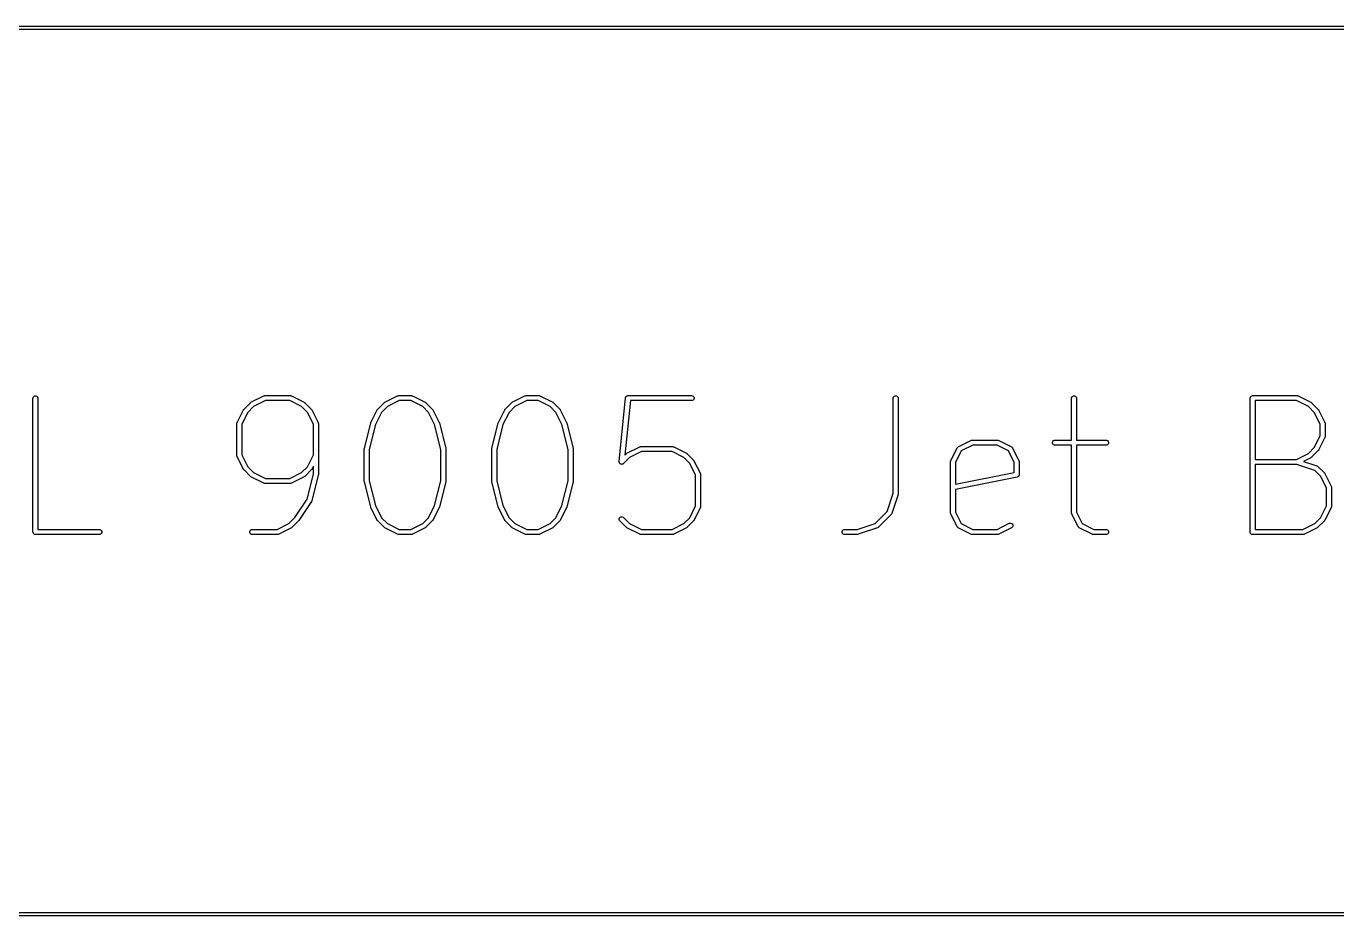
# Model space of a CAD drawing. Header units: inches. Extents: x 0.4 to 11.3, y -7.9 to -0.4.
# Drawn here: x 4.339 to 5.881, y -6.338 to -5.291 of the extents above; entities that cross this region are included whole.
import ezdxf

# ---------------------------------------------------------------- set-up
doc = ezdxf.new("R2010")
doc.units = ezdxf.units.IN
doc.header["$MEASUREMENT"] = 0
doc.layers.add('User.Drawings', color=9, linetype='CONTINUOUS', true_color=0xc2c2c2)

msp = doc.modelspace()

# ---------------------------------------------------------------- linework, layer by layer
at = {"layer": 'User.Drawings', "linetype": 'CONTINUOUS'}
for p, q in [((2.9516, -5.2906), (10.8511, -5.2906)), ((10.8774, -5.2945), (2.9516, -5.2945)), ((4.3466, -5.7285), (4.3467, -5.7279)), ((4.3466, -5.8859), (4.3466, -5.7285)), ((4.3467, -5.7279), (4.3471, -5.7268)), ((4.3471, -5.7268), (4.348, -5.726)), ((4.348, -5.726), (4.349, -5.7256)), ((4.349, -5.7256), (4.3502, -5.7256)), ((4.3502, -5.7256), (4.3512, -5.726)), ((4.3512, -5.726), (4.352, -5.7268)), ((4.352, -5.7268), (4.3525, -5.7279)), ((4.3525, -5.7279), (4.3525, -5.7285)), ((4.3525, -5.7285), (4.3525, -5.883)), ((4.595, -5.7414), (4.6025, -5.7339)), ((4.6025, -5.7339), (4.6027, -5.7337)), ((4.6027, -5.7337), (4.6027, -5.7336)), ((4.6027, -5.7336), (4.6028, -5.7336)), ((4.6028, -5.7336), (4.6029, -5.7335)), ((4.6029, -5.7335), (4.603, -5.7335)), ((4.603, -5.7335), (4.6032, -5.7333)), ((4.6032, -5.7333), (4.6182, -5.7258)), ((4.6203, -5.7314), (4.6063, -5.7384)), ((4.6182, -5.7258), (4.6188, -5.7256)), ((4.6188, -5.7256), (4.6189, -5.7256)), ((4.6189, -5.7256), (4.619, -5.7256)), ((4.619, -5.7256), (4.6196, -5.7255)), ((4.6196, -5.7255), (4.6496, -5.7255)), ((4.6489, -5.7314), (4.6203, -5.7314)), ((4.6628, -5.7384), (4.6489, -5.7314)), ((4.6496, -5.7255), (4.6501, -5.7256)), ((4.6501, -5.7256), (4.6502, -5.7256)), ((4.6502, -5.7256), (4.6503, -5.7256)), ((4.6503, -5.7256), (4.6509, -5.7258)), ((4.6509, -5.7258), (4.6659, -5.7333)), ((4.6659, -5.7333), (4.6661, -5.7335)), ((4.6661, -5.7335), (4.6662, -5.7335)), ((4.6662, -5.7335), (4.6663, -5.7336)), ((4.6663, -5.7336), (4.6664, -5.7336)), ((4.6664, -5.7336), (4.6664, -5.7337)), ((4.6664, -5.7337), (4.6666, -5.7339)), ((4.6666, -5.7339), (4.6741, -5.7414)), ((4.7525, -5.7414), (4.76, -5.7339)), ((4.76, -5.7339), (4.7602, -5.7337)), ((4.7602, -5.7337), (4.7602, -5.7336)), ((4.7602, -5.7336), (4.7603, -5.7336)), ((4.7603, -5.7336), (4.7604, -5.7335)), ((4.7604, -5.7335), (4.7605, -5.7335)), ((4.7605, -5.7335), (4.7607, -5.7333)), ((4.7607, -5.7333), (4.7757, -5.7258)), ((4.7777, -5.7314), (4.7638, -5.7384)), ((4.7757, -5.7258), (4.7763, -5.7256)), ((4.7763, -5.7256), (4.7764, -5.7256)), ((4.7764, -5.7256), (4.7765, -5.7256)), ((4.7765, -5.7256), (4.777, -5.7255)), ((4.777, -5.7255), (4.792, -5.7255)), ((4.7913, -5.7314), (4.7777, -5.7314)), ((4.8053, -5.7384), (4.7913, -5.7314)), ((4.792, -5.7255), (4.7926, -5.7256)), ((4.7926, -5.7256), (4.7927, -5.7256)), ((4.7927, -5.7256), (4.7928, -5.7256)), ((4.7928, -5.7256), (4.7934, -5.7258)), ((4.7934, -5.7258), (4.8084, -5.7333)), ((4.8084, -5.7333), (4.8086, -5.7335)), ((4.8086, -5.7335), (4.8087, -5.7335)), ((4.8087, -5.7335), (4.8088, -5.7336)), ((4.8088, -5.7336), (4.8088, -5.7336)), ((4.8088, -5.7336), (4.8089, -5.7337)), ((4.8089, -5.7337), (4.8091, -5.7339)), ((4.8091, -5.7339), (4.8166, -5.7414)), ((4.9024, -5.7414), (4.9099, -5.7339)), ((4.9099, -5.7339), (4.9102, -5.7337)), ((4.9102, -5.7337), (4.9102, -5.7336)), ((4.9102, -5.7336), (4.9103, -5.7336)), ((4.9103, -5.7336), (4.9104, -5.7335)), ((4.9104, -5.7335), (4.9105, -5.7335)), ((4.9105, -5.7335), (4.9107, -5.7333)), ((4.9107, -5.7333), (4.9257, -5.7258)), ((4.9277, -5.7314), (4.9138, -5.7384)), ((4.9257, -5.7258), (4.9262, -5.7256)), ((4.9262, -5.7256), (4.9263, -5.7256)), ((4.9263, -5.7256), (4.9264, -5.7256)), ((4.9264, -5.7256), (4.927, -5.7255)), ((4.927, -5.7255), (4.942, -5.7255)), ((4.9413, -5.7314), (4.9277, -5.7314)), ((4.9553, -5.7384), (4.9413, -5.7314)), ((4.942, -5.7255), (4.9426, -5.7256)), ((4.9426, -5.7256), (4.9427, -5.7256)), ((4.9427, -5.7256), (4.9428, -5.7256)), ((4.9428, -5.7256), (4.9433, -5.7258)), ((4.9433, -5.7258), (4.9583, -5.7333)), ((4.9583, -5.7333), (4.9586, -5.7335)), ((4.9586, -5.7335), (4.9587, -5.7335)), ((4.9587, -5.7335), (4.9587, -5.7336)), ((4.9587, -5.7336), (4.9588, -5.7336)), ((4.9588, -5.7336), (4.9589, -5.7337)), ((4.9589, -5.7337), (4.9591, -5.7339)), ((4.9591, -5.7339), (4.9666, -5.7414)), ((5.0366, -5.8031), (5.0441, -5.7282)), ((5.0497, -5.7314), (5.0433, -5.7955)), ((5.0441, -5.7278), (5.0442, -5.7276)), ((5.0441, -5.7279), (5.0441, -5.7278)), ((5.0441, -5.7282), (5.0441, -5.7279)), ((5.0441, -5.7279), (5.0441, -5.7279)), ((5.0442, -5.7276), (5.0444, -5.7272)), ((5.0444, -5.7272), (5.0445, -5.7268)), ((5.0445, -5.7268), (5.0447, -5.7267)), ((5.0447, -5.7266), (5.0451, -5.7263)), ((5.0447, -5.7267), (5.0447, -5.7266)), ((5.0451, -5.7263), (5.0454, -5.726)), ((5.0454, -5.726), (5.0455, -5.7259)), ((5.0455, -5.7259), (5.0456, -5.7258)), ((5.0456, -5.7258), (5.046, -5.7257)), ((5.046, -5.7257), (5.0464, -5.7256)), ((5.0464, -5.7256), (5.0466, -5.7255)), ((5.0466, -5.7255), (5.0467, -5.7255)), ((5.0467, -5.7255), (5.0468, -5.7255)), ((5.0468, -5.7255), (5.047, -5.7255)), ((5.047, -5.7255), (5.122, -5.7255)), ((5.122, -5.7314), (5.0497, -5.7314)), ((5.122, -5.7255), (5.1226, -5.7256)), ((5.1226, -5.7313), (5.122, -5.7314)), ((5.1226, -5.7256), (5.1236, -5.726)), ((5.1236, -5.7309), (5.1226, -5.7313)), ((5.1236, -5.726), (5.1245, -5.7268)), ((5.1245, -5.7301), (5.1236, -5.7309)), ((5.1245, -5.7268), (5.1249, -5.7279)), ((5.1249, -5.729), (5.1245, -5.7301)), ((5.1249, -5.7279), (5.1249, -5.729)), ((5.359, -5.7285), (5.3591, -5.7279)), ((5.359, -5.8405), (5.359, -5.7285)), ((5.3591, -5.7279), (5.3595, -5.7268)), ((5.3595, -5.7268), (5.3603, -5.726)), ((5.3603, -5.726), (5.3614, -5.7256)), ((5.3614, -5.7256), (5.3625, -5.7256)), ((5.3625, -5.7256), (5.3636, -5.726)), ((5.3636, -5.726), (5.3644, -5.7268)), ((5.3644, -5.7268), (5.3649, -5.7279)), ((5.3649, -5.7279), (5.3649, -5.7285)), ((5.3649, -5.7285), (5.3649, -5.8409)), ((5.569, -5.7279), (5.5695, -5.7268)), ((5.569, -5.7285), (5.569, -5.7279)), ((5.569, -5.778), (5.569, -5.7285)), ((5.5695, -5.7268), (5.5703, -5.726)), ((5.5703, -5.726), (5.5714, -5.7256)), ((5.5714, -5.7256), (5.5725, -5.7256)), ((5.5725, -5.7256), (5.5736, -5.726)), ((5.5736, -5.726), (5.5744, -5.7268)), ((5.5744, -5.7268), (5.5748, -5.7279)), ((5.5748, -5.7279), (5.5749, -5.7285)), ((5.5749, -5.7285), (5.5749, -5.778)), ((5.779, -5.7279), (5.7795, -5.7268)), ((5.779, -5.7285), (5.779, -5.7279)), ((5.779, -5.8859), (5.779, -5.7285)), ((5.7795, -5.7268), (5.7803, -5.726)), ((5.7803, -5.726), (5.7813, -5.7256)), ((5.7813, -5.7256), (5.7819, -5.7255)), ((5.7819, -5.7255), (5.8344, -5.7255)), ((5.8337, -5.7314), (5.7849, -5.7314)), ((5.7849, -5.7314), (5.7849, -5.8005)), ((5.8477, -5.7384), (5.8337, -5.7314)), ((5.8344, -5.7255), (5.835, -5.7256)), ((5.835, -5.7256), (5.8351, -5.7256)), ((5.8351, -5.7256), (5.8352, -5.7256)), ((5.8352, -5.7256), (5.8357, -5.7258)), ((5.8357, -5.7258), (5.8507, -5.7333)), ((5.8507, -5.7333), (5.851, -5.7335)), ((5.851, -5.7335), (5.851, -5.7335)), ((5.851, -5.7335), (5.8511, -5.7336)), ((5.8511, -5.7336), (5.8512, -5.7336)), ((5.8512, -5.7336), (5.8513, -5.7337)), ((5.8513, -5.7337), (5.8515, -5.7339)), ((5.8515, -5.7339), (5.859, -5.7414)), ((4.5869, -5.7571), (4.5944, -5.7421)), ((4.5995, -5.7452), (4.5925, -5.7591)), ((4.5944, -5.7421), (4.5946, -5.7419)), ((4.5946, -5.7418), (4.5947, -5.7417)), ((4.5946, -5.7419), (4.5946, -5.7418)), ((4.5947, -5.7417), (4.5947, -5.7416)), ((4.5947, -5.7416), (4.5948, -5.7416)), ((4.5948, -5.7416), (4.595, -5.7414)), ((4.6063, -5.7384), (4.5995, -5.7452)), ((4.6696, -5.7452), (4.6628, -5.7384)), ((4.6766, -5.7591), (4.6696, -5.7452)), ((4.6741, -5.7414), (4.6743, -5.7416)), ((4.6743, -5.7416), (4.6744, -5.7416)), ((4.6744, -5.7416), (4.6744, -5.7417)), ((4.6744, -5.7417), (4.6745, -5.7418)), ((4.6745, -5.7418), (4.6745, -5.7419)), ((4.6745, -5.7419), (4.6747, -5.7421)), ((4.6747, -5.7421), (4.6822, -5.7571)), ((4.7444, -5.7571), (4.7519, -5.7421)), ((4.757, -5.7452), (4.7498, -5.7595)), ((4.7519, -5.7421), (4.7521, -5.7419)), ((4.7521, -5.7418), (4.7522, -5.7417)), ((4.7521, -5.7419), (4.7521, -5.7418)), ((4.7522, -5.7417), (4.7522, -5.7416)), ((4.7522, -5.7416), (4.7523, -5.7416)), ((4.7523, -5.7416), (4.7525, -5.7414)), ((4.7638, -5.7384), (4.757, -5.7452)), ((4.8121, -5.7452), (4.8053, -5.7384)), ((4.8192, -5.7595), (4.8121, -5.7452)), ((4.8166, -5.7414), (4.8168, -5.7416)), ((4.8168, -5.7416), (4.8169, -5.7416)), ((4.8169, -5.7416), (4.8169, -5.7417)), ((4.8169, -5.7417), (4.817, -5.7418)), ((4.817, -5.7418), (4.817, -5.7419)), ((4.817, -5.7419), (4.8172, -5.7421)), ((4.8172, -5.7421), (4.8247, -5.7571)), ((4.8944, -5.7571), (4.9019, -5.7421)), ((4.9069, -5.7452), (4.8998, -5.7595)), ((4.9019, -5.7421), (4.902, -5.7419)), ((4.902, -5.7419), (4.9021, -5.7418)), ((4.9021, -5.7417), (4.9022, -5.7416)), ((4.9021, -5.7418), (4.9021, -5.7417)), ((4.9022, -5.7416), (4.9024, -5.7414)), ((4.9022, -5.7416), (4.9022, -5.7416)), ((4.9138, -5.7384), (4.9069, -5.7452)), ((4.9621, -5.7452), (4.9553, -5.7384)), ((4.9692, -5.7595), (4.9621, -5.7452)), ((4.9666, -5.7414), (4.9668, -5.7416)), ((4.9668, -5.7416), (4.9668, -5.7416)), ((4.9668, -5.7416), (4.9669, -5.7417)), ((4.9669, -5.7417), (4.967, -5.7418)), ((4.967, -5.7418), (4.967, -5.7419)), ((4.967, -5.7419), (4.9672, -5.7421)), ((4.9672, -5.7421), (4.9747, -5.7571)), ((5.8545, -5.7452), (5.8477, -5.7384)), ((5.8614, -5.7591), (5.8545, -5.7452)), ((5.859, -5.7414), (5.8592, -5.7416)), ((5.8592, -5.7416), (5.8592, -5.7416)), ((5.8592, -5.7416), (5.8593, -5.7417)), ((5.8593, -5.7417), (5.8594, -5.7418)), ((5.8594, -5.7418), (5.8594, -5.7419)), ((5.8594, -5.7419), (5.8595, -5.7421)), ((5.8595, -5.7421), (5.867, -5.7571)), ((4.5866, -5.7584), (4.5867, -5.7579)), ((4.5866, -5.7959), (4.5866, -5.7584)), ((4.5867, -5.7577), (4.5869, -5.7571)), ((4.5867, -5.7578), (4.5867, -5.7577)), ((4.5867, -5.7579), (4.5867, -5.7578)), ((4.5925, -5.7591), (4.5925, -5.7952)), ((4.6766, -5.7952), (4.6766, -5.7591)), ((4.6822, -5.7571), (4.6824, -5.7577)), ((4.6824, -5.7577), (4.6824, -5.7578)), ((4.6824, -5.7578), (4.6824, -5.7579)), ((4.6824, -5.7579), (4.6825, -5.7584)), ((4.6825, -5.7584), (4.6825, -5.8184)), ((4.7367, -5.7877), (4.7442, -5.7577)), ((4.7498, -5.7595), (4.7425, -5.7888)), ((4.7442, -5.7577), (4.7443, -5.7574)), ((4.7442, -5.7577), (4.7442, -5.7577)), ((4.7442, -5.7577), (4.7442, -5.7577)), ((4.7443, -5.7574), (4.7444, -5.7572)), ((4.7444, -5.7572), (4.7444, -5.7571)), ((4.7444, -5.7572), (4.7444, -5.7572)), ((4.8266, -5.7888), (4.8192, -5.7595)), ((4.8247, -5.7571), (4.8247, -5.7572)), ((4.8247, -5.7572), (4.8247, -5.7572)), ((4.8247, -5.7572), (4.8248, -5.7574)), ((4.8248, -5.7574), (4.8249, -5.7577)), ((4.8249, -5.7577), (4.8249, -5.7577)), ((4.8249, -5.7577), (4.8249, -5.7577)), ((4.8249, -5.7577), (4.8324, -5.7877)), ((4.8867, -5.7877), (4.8942, -5.7577)), ((4.8998, -5.7595), (4.8925, -5.7888)), ((4.8942, -5.7577), (4.8943, -5.7574)), ((4.8942, -5.7577), (4.8942, -5.7577)), ((4.8942, -5.7577), (4.8942, -5.7577)), ((4.8943, -5.7574), (4.8944, -5.7572)), ((4.8944, -5.7572), (4.8944, -5.7571)), ((4.8944, -5.7572), (4.8944, -5.7572)), ((4.9766, -5.7888), (4.9692, -5.7595)), ((4.9747, -5.7571), (4.9747, -5.7572)), ((4.9747, -5.7572), (4.9747, -5.7572)), ((4.9747, -5.7572), (4.9748, -5.7574)), ((4.9748, -5.7574), (4.9749, -5.7577)), ((4.9749, -5.7577), (4.9749, -5.7577)), ((4.9749, -5.7577), (4.9749, -5.7577)), ((4.9749, -5.7577), (4.9824, -5.7877)), ((5.8614, -5.7727), (5.8614, -5.7591)), ((5.867, -5.7571), (5.8673, -5.7577)), ((5.8673, -5.7577), (5.8673, -5.7578)), ((5.8673, -5.7578), (5.8673, -5.7579)), ((5.8673, -5.7579), (5.8674, -5.7584)), ((5.8674, -5.7584), (5.8674, -5.7734)), ((5.4356, -5.7858), (5.4506, -5.7783)), ((5.4527, -5.7839), (5.4392, -5.7906)), ((5.4506, -5.7783), (5.4512, -5.7781)), ((5.4512, -5.7781), (5.4513, -5.7781)), ((5.4513, -5.7781), (5.4514, -5.778)), ((5.4514, -5.778), (5.452, -5.778)), ((5.452, -5.778), (5.482, -5.778)), ((5.4813, -5.7839), (5.4527, -5.7839)), ((5.4947, -5.7906), (5.4813, -5.7839)), ((5.482, -5.778), (5.4825, -5.778)), ((5.4825, -5.778), (5.4826, -5.7781)), ((5.4826, -5.7781), (5.4827, -5.7781)), ((5.4827, -5.7781), (5.4833, -5.7783)), ((5.4833, -5.7783), (5.4983, -5.7858)), ((5.5465, -5.7804), (5.547, -5.7793)), ((5.5465, -5.7815), (5.5465, -5.7804)), ((5.547, -5.7826), (5.5465, -5.7815)), ((5.547, -5.7793), (5.5478, -5.7785)), ((5.5478, -5.7834), (5.547, -5.7826)), ((5.5478, -5.7785), (5.5489, -5.778)), ((5.5489, -5.7838), (5.5478, -5.7834)), ((5.5489, -5.778), (5.5494, -5.778)), ((5.5494, -5.7839), (5.5489, -5.7838)), ((5.5494, -5.778), (5.569, -5.778)), ((5.569, -5.7839), (5.5494, -5.7839)), ((5.569, -5.8634), (5.569, -5.7839)), ((5.5749, -5.778), (5.6094, -5.778)), ((5.6094, -5.7839), (5.5749, -5.7839)), ((5.5749, -5.7839), (5.5749, -5.8627)), ((5.6094, -5.778), (5.61, -5.778)), ((5.61, -5.7838), (5.6094, -5.7839)), ((5.61, -5.778), (5.6111, -5.7785)), ((5.6111, -5.7834), (5.61, -5.7838)), ((5.6111, -5.7785), (5.6119, -5.7793)), ((5.6119, -5.7826), (5.6111, -5.7834)), ((5.6119, -5.7793), (5.6123, -5.7804)), ((5.6123, -5.7815), (5.6119, -5.7826)), ((5.6123, -5.7804), (5.6123, -5.7815)), ((5.8545, -5.7867), (5.8614, -5.7727)), ((5.867, -5.7748), (5.8595, -5.7898)), ((5.8673, -5.7742), (5.867, -5.7748)), ((5.8674, -5.7734), (5.8673, -5.774)), ((5.8673, -5.774), (5.8673, -5.7741)), ((5.8673, -5.7741), (5.8673, -5.7742)), ((4.5867, -5.7965), (4.5866, -5.7959)), ((4.5867, -5.7966), (4.5867, -5.7965)), ((4.5867, -5.7967), (4.5867, -5.7966)), ((4.5869, -5.7973), (4.5867, -5.7967)), ((4.5944, -5.8123), (4.5869, -5.7973)), ((4.5925, -5.7952), (4.5995, -5.8092)), ((4.6696, -5.8092), (4.6766, -5.7952)), ((4.7366, -5.7879), (4.7367, -5.7878)), ((4.7366, -5.7881), (4.7366, -5.7879)), ((4.7366, -5.7883), (4.7366, -5.7881)), ((4.7366, -5.7884), (4.7366, -5.7883)), ((4.7366, -5.7883), (4.7366, -5.7883)), ((4.7366, -5.8259), (4.7366, -5.7884)), ((4.7367, -5.7878), (4.7367, -5.7877)), ((4.7425, -5.7888), (4.7425, -5.8256)), ((4.8266, -5.8256), (4.8266, -5.7888)), ((4.8324, -5.7877), (4.8324, -5.7878)), ((4.8324, -5.7878), (4.8324, -5.7879)), ((4.8324, -5.7879), (4.8324, -5.7881)), ((4.8324, -5.7881), (4.8325, -5.7883)), ((4.8325, -5.7883), (4.8325, -5.7883)), ((4.8325, -5.7883), (4.8325, -5.7884)), ((4.8325, -5.7884), (4.8325, -5.8259)), ((4.8866, -5.7878), (4.8867, -5.7877)), ((4.8866, -5.7879), (4.8866, -5.7878)), ((4.8866, -5.7881), (4.8866, -5.7879)), ((4.8866, -5.7883), (4.8866, -5.7881)), ((4.8866, -5.7884), (4.8866, -5.7883)), ((4.8866, -5.7883), (4.8866, -5.7883)), ((4.8866, -5.8259), (4.8866, -5.7884)), ((4.8925, -5.7888), (4.8925, -5.8256)), ((4.9766, -5.8256), (4.9766, -5.7888)), ((4.9824, -5.7877), (4.9824, -5.7878)), ((4.9824, -5.7878), (4.9824, -5.7879)), ((4.9824, -5.7879), (4.9824, -5.7881)), ((4.9824, -5.7881), (4.9825, -5.7883)), ((4.9825, -5.7883), (4.9825, -5.7883)), ((4.9825, -5.7883), (4.9825, -5.7884)), ((4.9825, -5.7884), (4.9825, -5.8259)), ((5.0488, -5.7984), (5.0416, -5.8055)), ((5.0433, -5.7955), (5.0449, -5.7939)), ((5.0449, -5.7939), (5.0451, -5.7937)), ((5.0451, -5.7937), (5.0452, -5.7936)), ((5.0452, -5.7936), (5.0453, -5.7936)), ((5.0453, -5.7936), (5.0454, -5.7935)), ((5.0454, -5.7935), (5.0457, -5.7933)), ((5.0454, -5.7935), (5.0454, -5.7935)), ((5.0457, -5.7933), (5.0607, -5.7858)), ((5.0627, -5.7914), (5.0488, -5.7984)), ((5.0607, -5.7858), (5.0612, -5.7856)), ((5.0612, -5.7856), (5.0613, -5.7856)), ((5.0613, -5.7856), (5.0614, -5.7855)), ((5.0614, -5.7855), (5.062, -5.7855)), ((5.062, -5.7855), (5.0995, -5.7855)), ((5.0988, -5.7914), (5.0627, -5.7914)), ((5.1127, -5.7984), (5.0988, -5.7914)), ((5.0995, -5.7855), (5.1001, -5.7855)), ((5.1001, -5.7855), (5.1002, -5.7856)), ((5.1002, -5.7856), (5.1003, -5.7856)), ((5.1003, -5.7856), (5.1008, -5.7858)), ((5.1008, -5.7858), (5.1158, -5.7933)), ((5.1196, -5.8052), (5.1127, -5.7984)), ((5.1158, -5.7933), (5.1161, -5.7935)), ((5.1161, -5.7935), (5.1161, -5.7935)), ((5.1161, -5.7935), (5.1162, -5.7936)), ((5.1162, -5.7936), (5.1163, -5.7936)), ((5.1163, -5.7936), (5.1164, -5.7937)), ((5.1164, -5.7937), (5.1166, -5.7939)), ((5.1166, -5.7939), (5.1241, -5.8014)), ((5.4268, -5.8021), (5.4343, -5.7871)), ((5.4392, -5.7906), (5.4324, -5.8041)), ((5.4343, -5.7871), (5.4344, -5.787)), ((5.4344, -5.7869), (5.4346, -5.7866)), ((5.4344, -5.787), (5.4344, -5.7869)), ((5.4344, -5.787), (5.4344, -5.787)), ((5.4346, -5.7866), (5.4349, -5.7864)), ((5.4349, -5.7864), (5.4351, -5.7861)), ((5.4351, -5.7861), (5.4354, -5.7859)), ((5.4354, -5.7859), (5.4355, -5.7859)), ((5.4355, -5.7859), (5.4356, -5.7858)), ((5.4355, -5.7859), (5.4355, -5.7859)), ((5.5015, -5.8041), (5.4947, -5.7906)), ((5.4983, -5.7858), (5.4984, -5.7859)), ((5.4984, -5.7859), (5.4984, -5.7859)), ((5.4984, -5.7859), (5.4985, -5.7859)), ((5.4985, -5.7859), (5.4988, -5.7861)), ((5.4988, -5.7861), (5.499, -5.7864)), ((5.499, -5.7864), (5.4993, -5.7866)), ((5.4993, -5.7866), (5.4995, -5.7869)), ((5.4995, -5.7869), (5.4995, -5.787)), ((5.4995, -5.787), (5.4995, -5.787)), ((5.4995, -5.787), (5.4996, -5.7871)), ((5.4996, -5.7871), (5.5071, -5.8021)), ((5.8337, -5.8005), (5.8477, -5.7935)), ((5.8507, -5.7986), (5.8421, -5.8029)), ((5.8477, -5.7935), (5.8545, -5.7867)), ((5.851, -5.7984), (5.8507, -5.7986)), ((5.8511, -5.7983), (5.851, -5.7984)), ((5.851, -5.7984), (5.851, -5.7984)), ((5.8512, -5.7983), (5.8511, -5.7983)), ((5.8513, -5.7982), (5.8512, -5.7983)), ((5.8515, -5.798), (5.8513, -5.7982)), ((5.859, -5.7905), (5.8515, -5.798)), ((5.8592, -5.7903), (5.859, -5.7905)), ((5.8593, -5.7902), (5.8592, -5.7903)), ((5.8592, -5.7903), (5.8592, -5.7903)), ((5.8594, -5.7901), (5.8593, -5.7902)), ((5.8595, -5.7898), (5.8594, -5.79)), ((5.8594, -5.79), (5.8594, -5.7901)), ((4.5946, -5.8125), (4.5944, -5.8123)), ((4.5946, -5.8126), (4.5946, -5.8125)), ((4.5947, -5.8127), (4.5946, -5.8126)), ((4.5947, -5.8128), (4.5947, -5.8127)), ((4.5948, -5.8128), (4.5947, -5.8128)), ((4.595, -5.813), (4.5948, -5.8128)), ((4.6025, -5.8205), (4.595, -5.813)), ((4.5995, -5.8092), (4.6063, -5.816)), ((4.6628, -5.816), (4.6696, -5.8092)), ((4.6741, -5.813), (4.6666, -5.8205)), ((4.6743, -5.8128), (4.6741, -5.813)), ((4.6744, -5.8128), (4.6743, -5.8128)), ((4.6745, -5.8126), (4.6744, -5.8127)), ((4.6744, -5.8127), (4.6744, -5.8128)), ((4.6747, -5.8123), (4.6745, -5.8125)), ((4.6745, -5.8125), (4.6745, -5.8126)), ((4.6766, -5.8085), (4.6747, -5.8123)), ((4.6766, -5.8181), (4.6766, -5.8085)), ((5.0366, -5.8037), (5.0366, -5.8031)), ((5.0366, -5.8039), (5.0366, -5.8037)), ((5.0366, -5.804), (5.0366, -5.8039)), ((5.0368, -5.8044), (5.0366, -5.804)), ((5.0369, -5.8048), (5.0368, -5.8044)), ((5.037, -5.8049), (5.0369, -5.8048)), ((5.0371, -5.8051), (5.037, -5.8049)), ((5.0374, -5.8054), (5.0371, -5.8051)), ((5.0376, -5.8057), (5.0374, -5.8054)), ((5.0378, -5.8058), (5.0376, -5.8057)), ((5.0379, -5.8059), (5.0378, -5.8058)), ((5.0383, -5.8061), (5.0379, -5.8059)), ((5.0386, -5.8063), (5.0383, -5.8061)), ((5.0388, -5.8063), (5.0386, -5.8063)), ((5.0389, -5.8063), (5.0388, -5.8063)), ((5.0394, -5.8063), (5.0389, -5.8063)), ((5.0398, -5.8064), (5.0394, -5.8063)), ((5.0399, -5.8063), (5.0398, -5.8064)), ((5.0401, -5.8063), (5.0399, -5.8063)), ((5.0405, -5.8062), (5.0401, -5.8063)), ((5.0409, -5.806), (5.0405, -5.8062)), ((5.041, -5.806), (5.0409, -5.806)), ((5.0411, -5.8059), (5.041, -5.806)), ((5.0416, -5.8055), (5.0411, -5.8059)), ((5.1265, -5.8191), (5.1196, -5.8052)), ((5.1241, -5.8014), (5.1243, -5.8016)), ((5.1243, -5.8016), (5.1243, -5.8016)), ((5.1243, -5.8016), (5.1244, -5.8017)), ((5.1244, -5.8017), (5.1245, -5.8018)), ((5.1245, -5.8018), (5.1245, -5.8019)), ((5.1245, -5.8019), (5.1246, -5.8021)), ((5.1246, -5.8021), (5.1321, -5.8171)), ((5.4265, -5.8034), (5.4266, -5.8029)), ((5.4265, -5.8634), (5.4265, -5.8034)), ((5.4266, -5.8027), (5.4268, -5.8021)), ((5.4266, -5.8028), (5.4266, -5.8027)), ((5.4266, -5.8029), (5.4266, -5.8028)), ((5.4324, -5.8041), (5.4324, -5.8298)), ((5.5015, -5.816), (5.5015, -5.8041)), ((5.5071, -5.8021), (5.5073, -5.8027)), ((5.5073, -5.8027), (5.5073, -5.8028)), ((5.5073, -5.8028), (5.5073, -5.8029)), ((5.5073, -5.8029), (5.5074, -5.8034)), ((5.5074, -5.8034), (5.5074, -5.8184)), ((5.7849, -5.8005), (5.8337, -5.8005)), ((5.8339, -5.8064), (5.7849, -5.8064)), ((5.7849, -5.8064), (5.7849, -5.883)), ((5.8553, -5.8135), (5.8339, -5.8064)), ((5.8421, -5.8029), (5.8578, -5.8081)), ((5.862, -5.8202), (5.8553, -5.8135)), ((5.8578, -5.8081), (5.8584, -5.8084)), ((5.8584, -5.8084), (5.8584, -5.8084)), ((5.8584, -5.8084), (5.8585, -5.8085)), ((5.8585, -5.8085), (5.859, -5.8089)), ((5.859, -5.8089), (5.8665, -5.8164)), ((4.6027, -5.8207), (4.6025, -5.8205)), ((4.6027, -5.8208), (4.6027, -5.8207)), ((4.6028, -5.8208), (4.6027, -5.8208)), ((4.6029, -5.8209), (4.6028, -5.8208)), ((4.603, -5.8209), (4.6029, -5.8209)), ((4.6032, -5.8211), (4.603, -5.8209)), ((4.6182, -5.8286), (4.6032, -5.8211)), ((4.6063, -5.816), (4.6203, -5.823)), ((4.6188, -5.8288), (4.6182, -5.8286)), ((4.6189, -5.8288), (4.6188, -5.8288)), ((4.619, -5.8288), (4.6189, -5.8288)), ((4.6196, -5.8289), (4.619, -5.8288)), ((4.6496, -5.8289), (4.6196, -5.8289)), ((4.6203, -5.823), (4.6489, -5.823)), ((4.6489, -5.823), (4.6628, -5.816)), ((4.6501, -5.8288), (4.6496, -5.8289)), ((4.6502, -5.8288), (4.6501, -5.8288)), ((4.6503, -5.8288), (4.6502, -5.8288)), ((4.6509, -5.8286), (4.6503, -5.8288)), ((4.6659, -5.8211), (4.6509, -5.8286)), ((4.6661, -5.8209), (4.6659, -5.8211)), ((4.6662, -5.8209), (4.6661, -5.8209)), ((4.6663, -5.8208), (4.6662, -5.8209)), ((4.6664, -5.8208), (4.6663, -5.8208)), ((4.6666, -5.8205), (4.6664, -5.8207)), ((4.6664, -5.8207), (4.6664, -5.8208)), ((4.6693, -5.8472), (4.6766, -5.8181)), ((4.6824, -5.8192), (4.6749, -5.8492)), ((4.6825, -5.8188), (4.6824, -5.819)), ((4.6824, -5.819), (4.6824, -5.8191)), ((4.6824, -5.8191), (4.6824, -5.8192)), ((4.6825, -5.8184), (4.6825, -5.8185)), ((4.6825, -5.8185), (4.6825, -5.8186)), ((4.6825, -5.8186), (4.6825, -5.8188)), ((4.7366, -5.826), (4.7366, -5.8259)), ((4.7366, -5.8261), (4.7366, -5.826)), ((4.7366, -5.8263), (4.7366, -5.8261)), ((4.7366, -5.8265), (4.7366, -5.8263)), ((4.7367, -5.8266), (4.7366, -5.8265)), ((4.7367, -5.8267), (4.7367, -5.8266)), ((4.7442, -5.8567), (4.7367, -5.8267)), ((4.7425, -5.8256), (4.7498, -5.8549)), ((4.8192, -5.8549), (4.8266, -5.8256)), ((4.8324, -5.8267), (4.8249, -5.8567)), ((4.8325, -5.8261), (4.8324, -5.8263)), ((4.8324, -5.8263), (4.8324, -5.8265)), ((4.8324, -5.8265), (4.8324, -5.8266)), ((4.8324, -5.8266), (4.8324, -5.8267)), ((4.8325, -5.8259), (4.8325, -5.826)), ((4.8325, -5.826), (4.8325, -5.8261)), ((4.8866, -5.826), (4.8866, -5.8259)), ((4.8866, -5.8261), (4.8866, -5.826)), ((4.8866, -5.8263), (4.8866, -5.8261)), ((4.8866, -5.8265), (4.8866, -5.8263)), ((4.8866, -5.8266), (4.8866, -5.8265)), ((4.8867, -5.8267), (4.8866, -5.8266)), ((4.8942, -5.8567), (4.8867, -5.8267)), ((4.8925, -5.8256), (4.8998, -5.8549)), ((4.9692, -5.8549), (4.9766, -5.8256)), ((4.9824, -5.8267), (4.9749, -5.8567)), ((4.9825, -5.8261), (4.9824, -5.8263)), ((4.9824, -5.8263), (4.9824, -5.8265)), ((4.9824, -5.8265), (4.9824, -5.8266)), ((4.9824, -5.8266), (4.9824, -5.8267)), ((4.9825, -5.8259), (4.9825, -5.826)), ((4.9825, -5.826), (4.9825, -5.8261)), ((5.1265, -5.8552), (5.1265, -5.8191)), ((5.1321, -5.8171), (5.1323, -5.8177)), ((5.1323, -5.8177), (5.1323, -5.8178)), ((5.1323, -5.8178), (5.1324, -5.8179)), ((5.1324, -5.8179), (5.1324, -5.8184)), ((5.1324, -5.8184), (5.1324, -5.8559)), ((5.4324, -5.8298), (5.5015, -5.816)), ((5.505, -5.8213), (5.4324, -5.8359)), ((5.5056, -5.8212), (5.505, -5.8213)), ((5.505, -5.8213), (5.505, -5.8213)), ((5.505, -5.8213), (5.505, -5.8213)), ((5.505, -5.8213), (5.505, -5.8213)), ((5.5058, -5.821), (5.5056, -5.8212)), ((5.5061, -5.8209), (5.5058, -5.821)), ((5.5063, -5.8207), (5.5061, -5.8209)), ((5.5065, -5.8205), (5.5063, -5.8207)), ((5.5067, -5.8203), (5.5065, -5.8205)), ((5.5069, -5.8201), (5.5067, -5.8203)), ((5.507, -5.8198), (5.5069, -5.8201)), ((5.5072, -5.8196), (5.507, -5.8198)), ((5.5073, -5.819), (5.5072, -5.8193)), ((5.5072, -5.8193), (5.5072, -5.8196)), ((5.5074, -5.8184), (5.5073, -5.819)), ((5.8689, -5.8341), (5.862, -5.8202)), ((5.8665, -5.8164), (5.8667, -5.8166)), ((5.8667, -5.8166), (5.8667, -5.8166)), ((5.8667, -5.8166), (5.8668, -5.8167)), ((5.8668, -5.8167), (5.8669, -5.8168)), ((5.8669, -5.8168), (5.8669, -5.8169)), ((5.8669, -5.8169), (5.867, -5.8171)), ((5.867, -5.8171), (5.8745, -5.8321)), ((5.3519, -5.8618), (5.359, -5.8405)), ((5.3648, -5.8419), (5.3573, -5.8644)), ((5.3649, -5.8415), (5.3648, -5.8416)), ((5.3648, -5.8416), (5.3648, -5.8419)), ((5.3649, -5.8409), (5.3649, -5.8412)), ((5.3649, -5.8412), (5.3649, -5.8413)), ((5.3649, -5.8413), (5.3649, -5.8414)), ((5.3649, -5.8414), (5.3649, -5.8415)), ((5.4324, -5.8359), (5.4324, -5.8627)), ((5.8689, -5.8552), (5.8689, -5.8341)), ((5.8745, -5.8321), (5.8747, -5.8327)), ((5.8747, -5.8327), (5.8748, -5.8328)), ((5.8748, -5.8328), (5.8748, -5.8329)), ((5.8748, -5.8329), (5.8749, -5.8334)), ((5.8749, -5.8334), (5.8749, -5.8559)), ((4.6548, -5.8691), (4.6693, -5.8472)), ((4.6745, -5.8501), (4.6595, -5.8726)), ((4.6747, -5.8498), (4.6745, -5.8501)), ((4.6748, -5.8496), (4.6747, -5.8496)), ((4.6747, -5.8496), (4.6747, -5.8497)), ((4.6747, -5.8497), (4.6747, -5.8498)), ((4.6749, -5.8492), (4.6748, -5.8495)), ((4.6748, -5.8495), (4.6748, -5.8496)), ((4.7443, -5.857), (4.7442, -5.8567)), ((4.7442, -5.8567), (4.7442, -5.8567)), ((4.7442, -5.8567), (4.7442, -5.8567)), ((4.7444, -5.8572), (4.7443, -5.857)), ((4.7444, -5.8573), (4.7444, -5.8572)), ((4.7444, -5.8572), (4.7444, -5.8572)), ((4.7519, -5.8723), (4.7444, -5.8573)), ((4.7498, -5.8549), (4.757, -5.8692)), ((4.8121, -5.8692), (4.8192, -5.8549)), ((4.8247, -5.8573), (4.8172, -5.8723)), ((4.8248, -5.857), (4.8247, -5.8572)), ((4.8247, -5.8572), (4.8247, -5.8572)), ((4.8247, -5.8572), (4.8247, -5.8573)), ((4.8249, -5.8567), (4.8248, -5.857)), ((4.8249, -5.8567), (4.8249, -5.8567)), ((4.8249, -5.8567), (4.8249, -5.8567)), ((4.8943, -5.857), (4.8942, -5.8567)), ((4.8942, -5.8567), (4.8942, -5.8567)), ((4.8942, -5.8567), (4.8942, -5.8567)), ((4.8944, -5.8572), (4.8943, -5.857)), ((4.8944, -5.8573), (4.8944, -5.8572)), ((4.8944, -5.8572), (4.8944, -5.8572)), ((4.9019, -5.8723), (4.8944, -5.8573)), ((4.8998, -5.8549), (4.9069, -5.8692)), ((4.9621, -5.8692), (4.9692, -5.8549)), ((4.9747, -5.8573), (4.9672, -5.8723)), ((4.9748, -5.857), (4.9747, -5.8572)), ((4.9747, -5.8572), (4.9747, -5.8572)), ((4.9747, -5.8572), (4.9747, -5.8573)), ((4.9749, -5.8567), (4.9748, -5.857)), ((4.9749, -5.8567), (4.9749, -5.8567)), ((4.9749, -5.8567), (4.9749, -5.8567)), ((5.1196, -5.8692), (5.1265, -5.8552)), ((5.1321, -5.8573), (5.1246, -5.8723)), ((5.1323, -5.8567), (5.1321, -5.8573)), ((5.1324, -5.8565), (5.1323, -5.8566)), ((5.1323, -5.8566), (5.1323, -5.8567)), ((5.1324, -5.8559), (5.1324, -5.8565)), ((5.862, -5.8692), (5.8689, -5.8552)), ((5.8745, -5.8573), (5.867, -5.8723)), ((5.8747, -5.8567), (5.8745, -5.8573)), ((5.8748, -5.8566), (5.8747, -5.8567)), ((5.8749, -5.8559), (5.8748, -5.8565)), ((5.8748, -5.8565), (5.8748, -5.8566)), ((4.6339, -5.883), (4.6478, -5.876)), ((4.6478, -5.876), (4.6548, -5.8691)), ((4.6591, -5.873), (4.6516, -5.8805)), ((4.6593, -5.8728), (4.6591, -5.873)), ((4.6591, -5.873), (4.6591, -5.873)), ((4.6591, -5.873), (4.6591, -5.873)), ((4.6595, -5.8726), (4.6593, -5.8728)), ((4.6595, -5.8726), (4.6595, -5.8726)), ((4.6595, -5.8726), (4.6595, -5.8726)), ((4.7521, -5.8725), (4.7519, -5.8723)), ((4.7521, -5.8726), (4.7521, -5.8725)), ((4.7522, -5.8727), (4.7521, -5.8726)), ((4.7523, -5.8728), (4.7522, -5.8727)), ((4.7522, -5.8727), (4.7522, -5.8727)), ((4.7525, -5.873), (4.7523, -5.8728)), ((4.76, -5.8805), (4.7525, -5.873)), ((4.757, -5.8692), (4.7638, -5.876)), ((4.7638, -5.876), (4.7777, -5.883)), ((4.7913, -5.883), (4.8053, -5.876)), ((4.8053, -5.876), (4.8121, -5.8692)), ((4.8166, -5.873), (4.8091, -5.8805)), ((4.8168, -5.8728), (4.8166, -5.873)), ((4.8169, -5.8727), (4.8168, -5.8728)), ((4.817, -5.8726), (4.8169, -5.8727)), ((4.8169, -5.8727), (4.8169, -5.8727)), ((4.8172, -5.8723), (4.817, -5.8725)), ((4.817, -5.8725), (4.817, -5.8726)), ((4.902, -5.8725), (4.9019, -5.8723)), ((4.9021, -5.8726), (4.902, -5.8725)), ((4.9021, -5.8727), (4.9021, -5.8726)), ((4.9022, -5.8727), (4.9021, -5.8727)), ((4.9022, -5.8728), (4.9022, -5.8727)), ((4.9024, -5.873), (4.9022, -5.8728)), ((4.9099, -5.8805), (4.9024, -5.873)), ((4.9069, -5.8692), (4.9138, -5.876)), ((4.9138, -5.876), (4.9277, -5.883)), ((4.9413, -5.883), (4.9553, -5.876)), ((4.9553, -5.876), (4.9621, -5.8692)), ((4.9666, -5.873), (4.9591, -5.8805)), ((4.9668, -5.8728), (4.9666, -5.873)), ((4.9669, -5.8727), (4.9668, -5.8727)), ((4.9668, -5.8727), (4.9668, -5.8728)), ((4.967, -5.8726), (4.9669, -5.8727)), ((4.9672, -5.8723), (4.967, -5.8725)), ((4.967, -5.8725), (4.967, -5.8726)), ((5.0366, -5.8704), (5.0371, -5.8693)), ((5.0366, -5.8715), (5.0366, -5.8704)), ((5.0371, -5.8726), (5.0366, -5.8715)), ((5.0371, -5.8693), (5.0379, -5.8685)), ((5.0374, -5.873), (5.0371, -5.8726)), ((5.0449, -5.8805), (5.0374, -5.873)), ((5.0379, -5.8685), (5.0389, -5.868)), ((5.0389, -5.868), (5.0401, -5.868)), ((5.0401, -5.868), (5.0411, -5.8685)), ((5.0411, -5.8685), (5.0416, -5.8688)), ((5.0416, -5.8688), (5.0488, -5.876)), ((5.0488, -5.876), (5.0627, -5.883)), ((5.0988, -5.883), (5.1127, -5.876)), ((5.1127, -5.876), (5.1196, -5.8692)), ((5.1241, -5.873), (5.1166, -5.8805)), ((5.1243, -5.8728), (5.1241, -5.873)), ((5.1244, -5.8727), (5.1243, -5.8727)), ((5.1243, -5.8727), (5.1243, -5.8728)), ((5.1245, -5.8726), (5.1244, -5.8727)), ((5.1246, -5.8723), (5.1245, -5.8725)), ((5.1245, -5.8725), (5.1245, -5.8726)), ((5.3165, -5.883), (5.3379, -5.8759)), ((5.3379, -5.8759), (5.3519, -5.8618)), ((5.3566, -5.8655), (5.3416, -5.8805)), ((5.3569, -5.8651), (5.3566, -5.8655)), ((5.357, -5.865), (5.3569, -5.8651)), ((5.3573, -5.8644), (5.357, -5.8649)), ((5.357, -5.8649), (5.357, -5.865)), ((5.4266, -5.864), (5.4265, -5.8634)), ((5.4266, -5.8641), (5.4266, -5.864)), ((5.4266, -5.8642), (5.4266, -5.8641)), ((5.4268, -5.8648), (5.4266, -5.8642)), ((5.4343, -5.8798), (5.4268, -5.8648)), ((5.4324, -5.8627), (5.4392, -5.8762)), ((5.4392, -5.8762), (5.4527, -5.883)), ((5.4813, -5.883), (5.4956, -5.8758)), ((5.4956, -5.8758), (5.4962, -5.8756)), ((5.4962, -5.8756), (5.4973, -5.8755)), ((5.4973, -5.8755), (5.4984, -5.8759)), ((5.4984, -5.8759), (5.4993, -5.8766)), ((5.4993, -5.8766), (5.4998, -5.8777)), ((5.569, -5.864), (5.569, -5.8634)), ((5.5691, -5.8641), (5.569, -5.864)), ((5.5691, -5.8642), (5.5691, -5.8641)), ((5.5693, -5.8648), (5.5691, -5.8642)), ((5.5768, -5.8798), (5.5693, -5.8648)), ((5.5749, -5.8627), (5.5816, -5.8762)), ((5.5816, -5.8762), (5.5951, -5.883)), ((5.8412, -5.883), (5.8552, -5.876)), ((5.8552, -5.876), (5.862, -5.8692)), ((5.8665, -5.873), (5.859, -5.8805)), ((5.8667, -5.8728), (5.8665, -5.873)), ((5.8668, -5.8727), (5.8667, -5.8727)), ((5.8667, -5.8727), (5.8667, -5.8728)), ((5.8669, -5.8726), (5.8668, -5.8727)), ((5.867, -5.8723), (5.8669, -5.8725)), ((5.8669, -5.8725), (5.8669, -5.8726)), ((4.3467, -5.8865), (4.3466, -5.8859)), ((4.3471, -5.8876), (4.3467, -5.8865)), ((4.348, -5.8884), (4.3471, -5.8876)), ((4.349, -5.8888), (4.348, -5.8884)), ((4.3496, -5.8889), (4.349, -5.8888)), ((4.4246, -5.8889), (4.3496, -5.8889)), ((4.3525, -5.883), (4.4246, -5.883)), ((4.4246, -5.883), (4.4252, -5.883)), ((4.4252, -5.8888), (4.4246, -5.8889)), ((4.4252, -5.883), (4.4262, -5.8835)), ((4.4262, -5.8884), (4.4252, -5.8888)), ((4.4262, -5.8835), (4.427, -5.8843)), ((4.427, -5.8876), (4.4262, -5.8884)), ((4.427, -5.8843), (4.4275, -5.8854)), ((4.4275, -5.8865), (4.427, -5.8876)), ((4.4275, -5.8854), (4.4275, -5.8865)), ((4.6017, -5.8854), (4.6021, -5.8843)), ((4.6017, -5.8865), (4.6017, -5.8854)), ((4.6021, -5.8876), (4.6017, -5.8865)), ((4.6021, -5.8843), (4.6029, -5.8835)), ((4.6029, -5.8884), (4.6021, -5.8876)), ((4.6029, -5.8835), (4.604, -5.883)), ((4.604, -5.8888), (4.6029, -5.8884)), ((4.604, -5.883), (4.6046, -5.883)), ((4.6046, -5.8889), (4.604, -5.8888)), ((4.6046, -5.883), (4.6339, -5.883)), ((4.6346, -5.8889), (4.6046, -5.8889)), ((4.6351, -5.8888), (4.6346, -5.8889)), ((4.6352, -5.8888), (4.6351, -5.8888)), ((4.6353, -5.8888), (4.6352, -5.8888)), ((4.6359, -5.8886), (4.6353, -5.8888)), ((4.6509, -5.8811), (4.6359, -5.8886)), ((4.6511, -5.8809), (4.6509, -5.8811)), ((4.6512, -5.8809), (4.6511, -5.8809)), ((4.6513, -5.8808), (4.6512, -5.8809)), ((4.6514, -5.8808), (4.6513, -5.8808)), ((4.6516, -5.8805), (4.6514, -5.8807)), ((4.6514, -5.8807), (4.6514, -5.8808)), ((4.7602, -5.8807), (4.76, -5.8805)), ((4.7602, -5.8808), (4.7602, -5.8807)), ((4.7603, -5.8808), (4.7602, -5.8808)), ((4.7604, -5.8809), (4.7603, -5.8808)), ((4.7605, -5.8809), (4.7604, -5.8809)), ((4.7607, -5.8811), (4.7605, -5.8809)), ((4.7757, -5.8886), (4.7607, -5.8811)), ((4.7763, -5.8888), (4.7757, -5.8886)), ((4.7764, -5.8888), (4.7763, -5.8888)), ((4.7765, -5.8888), (4.7764, -5.8888)), ((4.777, -5.8889), (4.7765, -5.8888)), ((4.792, -5.8889), (4.777, -5.8889)), ((4.7777, -5.883), (4.7913, -5.883)), ((4.7926, -5.8888), (4.792, -5.8889)), ((4.7927, -5.8888), (4.7926, -5.8888)), ((4.7928, -5.8888), (4.7927, -5.8888)), ((4.7934, -5.8886), (4.7928, -5.8888)), ((4.8084, -5.8811), (4.7934, -5.8886)), ((4.8086, -5.8809), (4.8084, -5.8811)), ((4.8087, -5.8809), (4.8086, -5.8809)), ((4.8088, -5.8808), (4.8087, -5.8809)), ((4.8089, -5.8807), (4.8088, -5.8808)), ((4.8088, -5.8808), (4.8088, -5.8808)), ((4.8091, -5.8805), (4.8089, -5.8807)), ((4.9102, -5.8807), (4.9099, -5.8805)), ((4.9102, -5.8808), (4.9102, -5.8807)), ((4.9103, -5.8808), (4.9102, -5.8808)), ((4.9104, -5.8809), (4.9103, -5.8808)), ((4.9105, -5.8809), (4.9104, -5.8809)), ((4.9107, -5.8811), (4.9105, -5.8809)), ((4.9257, -5.8886), (4.9107, -5.8811)), ((4.9262, -5.8888), (4.9257, -5.8886)), ((4.9263, -5.8888), (4.9262, -5.8888)), ((4.9264, -5.8888), (4.9263, -5.8888)), ((4.927, -5.8889), (4.9264, -5.8888)), ((4.942, -5.8889), (4.927, -5.8889)), ((4.9277, -5.883), (4.9413, -5.883)), ((4.9426, -5.8888), (4.942, -5.8889)), ((4.9427, -5.8888), (4.9426, -5.8888)), ((4.9428, -5.8888), (4.9427, -5.8888)), ((4.9433, -5.8886), (4.9428, -5.8888)), ((4.9583, -5.8811), (4.9433, -5.8886)), ((4.9586, -5.8809), (4.9583, -5.8811)), ((4.9587, -5.8809), (4.9586, -5.8809)), ((4.9588, -5.8808), (4.9587, -5.8808)), ((4.9587, -5.8808), (4.9587, -5.8809)), ((4.9589, -5.8807), (4.9588, -5.8808)), ((4.9591, -5.8805), (4.9589, -5.8807)), ((5.0451, -5.8807), (5.0449, -5.8805)), ((5.0452, -5.8808), (5.0451, -5.8807)), ((5.0453, -5.8808), (5.0452, -5.8808)), ((5.0454, -5.8809), (5.0453, -5.8808)), ((5.0457, -5.8811), (5.0454, -5.8809)), ((5.0454, -5.8809), (5.0454, -5.8809)), ((5.0607, -5.8886), (5.0457, -5.8811)), ((5.0612, -5.8888), (5.0607, -5.8886)), ((5.0613, -5.8888), (5.0612, -5.8888)), ((5.0614, -5.8888), (5.0613, -5.8888)), ((5.062, -5.8889), (5.0614, -5.8888)), ((5.0995, -5.8889), (5.062, -5.8889)), ((5.0627, -5.883), (5.0988, -5.883)), ((5.1001, -5.8888), (5.0995, -5.8889)), ((5.1002, -5.8888), (5.1001, -5.8888)), ((5.1003, -5.8888), (5.1002, -5.8888)), ((5.1008, -5.8886), (5.1003, -5.8888)), ((5.1158, -5.8811), (5.1008, -5.8886)), ((5.1161, -5.8809), (5.1158, -5.8811)), ((5.1162, -5.8808), (5.1161, -5.8809)), ((5.1161, -5.8809), (5.1161, -5.8809)), ((5.1163, -5.8808), (5.1162, -5.8808)), ((5.1164, -5.8807), (5.1163, -5.8808)), ((5.1166, -5.8805), (5.1164, -5.8807)), ((5.2991, -5.8854), (5.2995, -5.8843)), ((5.2991, -5.8865), (5.2991, -5.8854)), ((5.2995, -5.8876), (5.2991, -5.8865)), ((5.2995, -5.8843), (5.3003, -5.8835)), ((5.3003, -5.8884), (5.2995, -5.8876)), ((5.3003, -5.8835), (5.3014, -5.883)), ((5.3014, -5.8888), (5.3003, -5.8884)), ((5.3014, -5.883), (5.302, -5.883)), ((5.302, -5.8889), (5.3014, -5.8888)), ((5.302, -5.883), (5.3165, -5.883)), ((5.317, -5.8889), (5.302, -5.8889)), ((5.3173, -5.8889), (5.317, -5.8889)), ((5.3174, -5.8888), (5.3173, -5.8889)), ((5.3173, -5.8889), (5.3173, -5.8889)), ((5.3175, -5.8888), (5.3174, -5.8888)), ((5.3176, -5.8888), (5.3175, -5.8888)), ((5.3179, -5.8887), (5.3176, -5.8888)), ((5.3404, -5.8812), (5.3179, -5.8887)), ((5.3409, -5.881), (5.3404, -5.8812)), ((5.341, -5.8809), (5.3409, -5.881)), ((5.3411, -5.8809), (5.341, -5.8809)), ((5.3416, -5.8805), (5.3411, -5.8809)), ((5.4344, -5.8798), (5.4343, -5.8798)), ((5.4344, -5.8799), (5.4344, -5.8798)), ((5.4344, -5.88), (5.4344, -5.8799)), ((5.4346, -5.8802), (5.4344, -5.88)), ((5.4349, -5.8805), (5.4346, -5.8802)), ((5.4351, -5.8808), (5.4349, -5.8805)), ((5.4354, -5.8809), (5.4351, -5.8808)), ((5.4355, -5.881), (5.4354, -5.8809)), ((5.4356, -5.8811), (5.4355, -5.881)), ((5.4355, -5.881), (5.4355, -5.881)), ((5.4506, -5.8886), (5.4356, -5.8811)), ((5.4512, -5.8888), (5.4506, -5.8886)), ((5.4513, -5.8888), (5.4512, -5.8888)), ((5.4514, -5.8888), (5.4513, -5.8888)), ((5.452, -5.8889), (5.4514, -5.8888)), ((5.482, -5.8889), (5.452, -5.8889)), ((5.4527, -5.883), (5.4813, -5.883)), ((5.4825, -5.8888), (5.482, -5.8889)), ((5.4826, -5.8888), (5.4825, -5.8888)), ((5.4827, -5.8888), (5.4826, -5.8888)), ((5.4833, -5.8886), (5.4827, -5.8888)), ((5.4983, -5.8811), (5.4833, -5.8886)), ((5.4988, -5.8808), (5.4983, -5.8811)), ((5.4995, -5.8799), (5.4988, -5.8808)), ((5.4999, -5.8788), (5.4995, -5.8799)), ((5.4998, -5.8777), (5.4999, -5.8788)), ((5.5769, -5.8798), (5.5768, -5.8798)), ((5.5769, -5.8799), (5.5769, -5.8798)), ((5.5769, -5.88), (5.5769, -5.8799)), ((5.5771, -5.8802), (5.5769, -5.88)), ((5.5774, -5.8805), (5.5771, -5.8802)), ((5.5776, -5.8808), (5.5774, -5.8805)), ((5.5779, -5.8809), (5.5776, -5.8808)), ((5.578, -5.881), (5.5779, -5.8809)), ((5.5781, -5.8811), (5.578, -5.881)), ((5.578, -5.881), (5.578, -5.881)), ((5.5931, -5.8886), (5.5781, -5.8811)), ((5.5937, -5.8888), (5.5931, -5.8886)), ((5.5938, -5.8888), (5.5937, -5.8888)), ((5.5939, -5.8888), (5.5938, -5.8888)), ((5.5944, -5.8889), (5.5939, -5.8888)), ((5.6094, -5.8889), (5.5944, -5.8889)), ((5.5951, -5.883), (5.6094, -5.883)), ((5.6094, -5.883), (5.61, -5.883)), ((5.61, -5.8888), (5.6094, -5.8889)), ((5.61, -5.883), (5.6111, -5.8835)), ((5.6111, -5.8884), (5.61, -5.8888)), ((5.6111, -5.8835), (5.6119, -5.8843)), ((5.6119, -5.8876), (5.6111, -5.8884)), ((5.6119, -5.8843), (5.6123, -5.8854)), ((5.6123, -5.8865), (5.6119, -5.8876)), ((5.6123, -5.8854), (5.6123, -5.8865)), ((5.779, -5.8865), (5.779, -5.8859)), ((5.7795, -5.8876), (5.779, -5.8865)), ((5.7803, -5.8884), (5.7795, -5.8876)), ((5.7813, -5.8888), (5.7803, -5.8884)), ((5.7819, -5.8889), (5.7813, -5.8888)), ((5.8419, -5.8889), (5.7819, -5.8889)), ((5.7849, -5.883), (5.8412, -5.883)), ((5.8425, -5.8888), (5.8419, -5.8889)), ((5.8426, -5.8888), (5.8425, -5.8888)), ((5.8427, -5.8888), (5.8426, -5.8888)), ((5.8432, -5.8886), (5.8427, -5.8888)), ((5.8582, -5.8811), (5.8432, -5.8886)), ((5.8585, -5.8809), (5.8582, -5.8811)), ((5.8586, -5.8808), (5.8585, -5.8809)), ((5.8585, -5.8809), (5.8585, -5.8809)), ((5.8587, -5.8808), (5.8586, -5.8808)), ((5.8588, -5.8807), (5.8587, -5.8808)), ((5.859, -5.8805), (5.8588, -5.8807)), ((1.2193, -6.3339), (11.1004, -6.3339)), ((11.1267, -6.3378), (1.2193, -6.3378))]:
    msp.add_line(p, q, dxfattribs=at)

doc.saveas('drawing.dxf')
